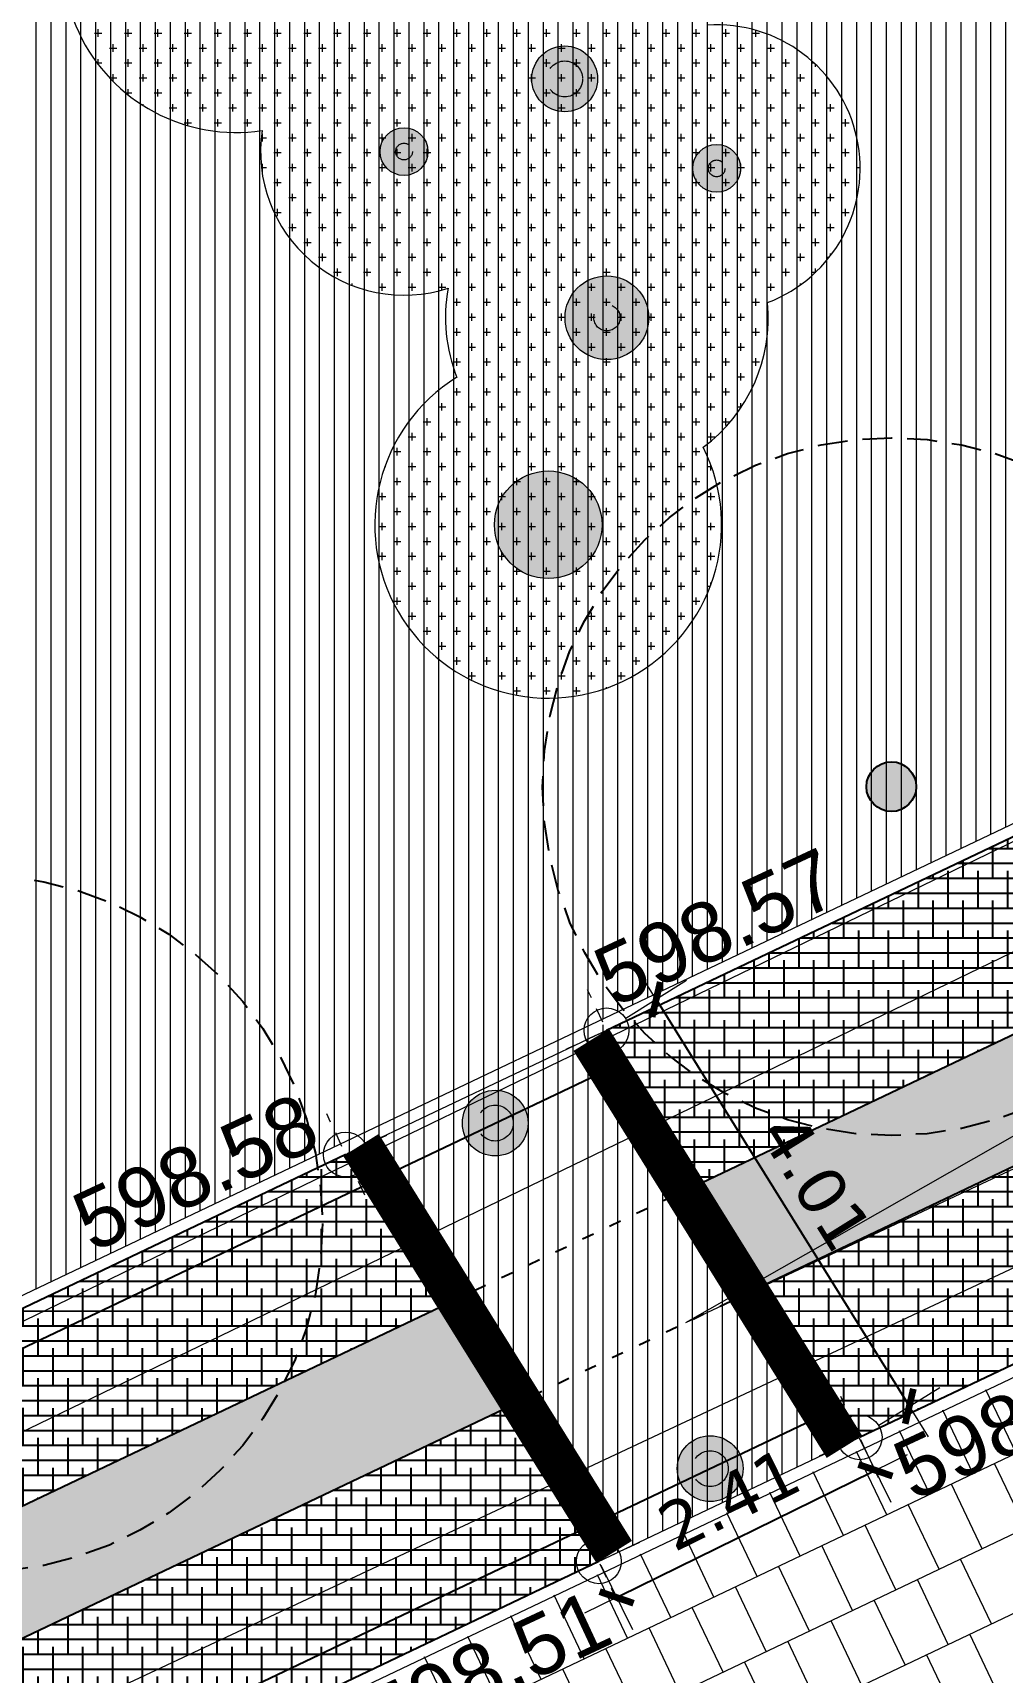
# Model space of a CAD drawing. Header units: metres. Extents: x 678805 to 1359287, y 2747329 to 5497370.
# Drawn here: x 679740.61 to 679748.72, y 2748570.67 to 2748584.38 of the extents above; entities that cross this region are included whole.
import ezdxf
from ezdxf.enums import TextEntityAlignment as Align

# ---------------------------------------------------------------- set-up
doc = ezdxf.new("R2010")
doc.units = ezdxf.units.M
for name, pattern in [('XREF_MON_BUILDINGS$0$DASHEDX2', [1.5, 1, -0.5]), ('XREF_MON_GENERAL_LAYOUT$0$ACAD_ISO07W100', [3, 0, -3]), ('XREF_MON_HSC_FURNITURE$0$DASHED2', [0.375, 0.25, -0.125]), ('XREF_MON_SFT_TREES$0$HIDDEN', [0.375, 0.25, -0.125])]:
    doc.linetypes.add(name, pattern=pattern)
for name, color, linetype in [('00_XREF_MON_HSC_PAVEMENT', 7, 'Continuous'), ('00_XREF_TWQ_BUILDINGS', 7, 'Continuous'), ('00_XREF_TWQ_SFT_TREES', 7, 'Continuous'), ('XREF_MON_BUILDINGS$0$COTAUX', 7, 'Continuous'), ('XREF_MON_GENERAL_LAYOUT$0$02-L-Edge Line', 4, 'Continuous'), ('XREF_MON_GENERAL_LAYOUT$0$02-L-Edge Line Step -10cm', 6, 'Continuous'), ('XREF_MON_GENERAL_LAYOUT$0$02-L-Plan Change', 8, 'Continuous'), ('XREF_MON_SFT_TREES$0$SL_TREE_CANOPY', 251, 'XREF_MON_SFT_TREES$0$HIDDEN'), ('XREF_MON_SFT_TREES$0$SL_TREE_TRUNK', 251, 'Continuous')]:
    doc.layers.add(name, color=color, linetype=linetype)
for name, color, linetype, true_color in [('02-L-Waterfeatures 01', 7, 'Continuous', 0x4da6ff), ('XREF_MON_HSC_PAVEMENT$0$03-TR-Pavement_00_Dry Swale', 7, 'Continuous', 0x6e5d3a), ('XREF_MON_SFT_TREES$0$SL_TREE_AZADIRACHTA_INDICA', 7, 'Continuous', 0x9ec82d)]:
    doc.layers.add(name, color=color, linetype=linetype, true_color=true_color)
for name, color, linetype, lineweight in [('XREF_MON_BUILDINGS$0$02-L-02 Retaining walls', 4, 'Continuous', 5), ('XREF_MON_BUILDINGS$0$02-L-02 Retaining walls_levels', 21, 'Continuous', 5), ('XREF_MON_GENERAL_LAYOUT$0$02-L-Level Curves 0.25-0.75m', 33, 'Continuous', 5), ('XREF_MON_GENERAL_LAYOUT$0$02-L-Level Curves 0.50m', 33, 'Continuous', 5), ('XREF_MON_GENERAL_LAYOUT$0$02-L-Level Curves 1m', 37, 'Continuous', 5), ('XREF_MON_GENERAL_LAYOUT$0$02-L-Material Change', 251, 'Continuous', 5), ('XREF_MON_HSC_FURNITURE$0$02-L-Furnitures  type 1', 8, 'Continuous', 13), ('XREF_MON_HSC_FURNITURE$0$02-L-Furnitures Paviments', 8, 'Continuous', 5)]:
    doc.layers.add(name, color=color, linetype=linetype, lineweight=lineweight)
doc.layers.add('XREF_MON_HSC_FURNITURE$0$00-AUX', color=2, linetype='Continuous', plot=False)
for name, color, linetype, lineweight, true_color in [('XREF_MON_HSC_PAVEMENT$0$02-L-Joints-Paviment_07_Precast Concrete Blocks 60X40', 7, 'Continuous', 5, 0x999999), ('XREF_MON_HSC_PAVEMENT$0$03-TR-Pavement_02_Sealed Gravel', 7, 'Continuous', 5, 0x38321e), ('XREF_MON_HSC_PAVEMENT$0$03-TR-Pavement_07_Precast Concrete Blocks 60X40', 7, 'Continuous', 5, 0x999999)]:
    doc.layers.add(name, color=color, linetype=linetype, lineweight=lineweight, true_color=true_color)
doc.layers.get('XREF_MON_SFT_TREES$0$SL_TREE_AZADIRACHTA_INDICA').off()
doc.styles.add('XREF_MON_BUILDINGS$0$E200', font='verdana.ttf', dxfattribs={"height": 0.4})
doc.styles.add('XREF_MON_BUILDINGS$0$Standard', font='arial.ttf')
doc.styles.add('XREF_MON_GENERAL_LAYOUT$0$Standard', font='arial.ttf')
doc.dimstyles.new('XREF_MON_BUILDINGS$0$E200', dxfattribs={"dimscale": 0.03, "dimtxt": 12, "dimasz": 1, "dimexe": 0.1, "dimexo": 1, "dimgap": 4, "dimtad": 1, "dimzin": 0, "dimdsep": 46, "dimtxsty": 'XREF_MON_BUILDINGS$0$E200', "dimblk1": 'XREF_MON_BUILDINGS$0$LINCOT200', "dimblk2": 'XREF_MON_BUILDINGS$0$LINCOT200', "dimsah": 1, "dimcen": 0.1, "dimdle": 0.1, "dimse1": 1, "dimse2": 1, "dimclrt": 256, "dimadec": 0, "dimazin": 0, "dimtfac": 0.015385, "dimtofl": 0, "dimtmove": 0, "dimatfit": 3, "dimldrblk": 'XREF_MON_BUILDINGS$0$LINCOT200', "dimfxl": 1, "dimtolj": 1, "dimtzin": 0, "dimarcsym": 0})
pattern_1 = [(90, (652974.11672, 2717198.73223), (-0.1247775, 0), [])]

# ---------------------------------------------------------------- blocks, each defined once
blk = doc.blocks.new('XREF_MON_BUILDINGS$0$LINCOT200')
for p, q in [((0, -10), (0, 10)), ((0, 0), (10, 0))]:
    blk.add_line(p, q)
at = {"const_width": 1.88}
blk.add_lwpolyline([(3.54, -3.54), (-3.54, 3.54)], dxfattribs=at)
at = {"layer": 'XREF_MON_BUILDINGS$0$COTAUX'}
blk.add_line((0, 0), (-1.25, 0), dxfattribs=at)
blk = doc.blocks.new('*D241')
at = {"layer": 'DEFPOINTS', "color": 0, "transparency": 16777216}
for p in [(679747.509, 2748572.66), (679747.657, 2748572.358), (679745.344, 2748571.597)]:
    blk.add_point(p, dxfattribs=at)
at = {"layer": 'XREF_MON_BUILDINGS$0$02-L-02 Retaining walls_levels', "color": 0, "lineweight": -2, "transparency": 16777216}
blk.add_line((679745.519, 2748571.308), (679747.63, 2748572.345), dxfattribs=at)
at = {"layer": 'XREF_MON_BUILDINGS$0$02-L-02 Retaining walls_levels', "color": 0, "lineweight": -2, "transparency": 16777216, "xscale": 0.03, "yscale": 0.03, "zscale": 0.03}
for p, rotation in [((679747.657, 2748572.358), 26.15532294274417), ((679745.492, 2748571.295), 206.1553229427441)]:
    blk.add_blockref('XREF_MON_BUILDINGS$0$LINCOT200', p, dxfattribs=dict(at, rotation=rotation))
at = {"layer": 'XREF_MON_BUILDINGS$0$02-L-02 Retaining walls_levels', "transparency": 16777216, "insert": (679746.432, 2748572.118), "char_height": 0.4, "attachment_point": 5, "rotation": 26.1553, "style": 'XREF_MON_BUILDINGS$0$E200'}
blk.add_mtext('\\A1;2.41', dxfattribs=at)
blk = doc.blocks.new('*D242')
at = {"layer": 'DEFPOINTS', "color": 0, "transparency": 16777216}
for p in [(679745.408, 2748576.036), (679747.94, 2748572.893), (679747.525, 2748572.634)]:
    blk.add_point(p, dxfattribs=at)
at = {"layer": 'XREF_MON_BUILDINGS$0$02-L-02 Retaining walls_levels', "color": 0, "lineweight": -2, "transparency": 16777216}
blk.add_line((679745.839, 2748576.269), (679747.924, 2748572.918), dxfattribs=at)
at = {"layer": 'XREF_MON_BUILDINGS$0$02-L-02 Retaining walls_levels', "color": 0, "lineweight": -2, "transparency": 16777216, "xscale": 0.03, "yscale": 0.03, "zscale": 0.03}
for p, rotation in [((679745.823, 2748576.295), 121.8984052551627), ((679747.94, 2748572.893), 301.8984052551627)]:
    blk.add_blockref('XREF_MON_BUILDINGS$0$LINCOT200', p, dxfattribs=dict(at, rotation=rotation))
at = {"layer": 'XREF_MON_BUILDINGS$0$02-L-02 Retaining walls_levels', "transparency": 16777216, "insert": (679747.16, 2748574.767), "char_height": 0.4, "attachment_point": 5, "rotation": 301.8984, "style": 'XREF_MON_BUILDINGS$0$E200'}
blk.add_mtext('\\A1;4.01', dxfattribs=at)
blk = doc.blocks.new('*U254')
at = {"linetype": 'XREF_MON_BUILDINGS$0$DASHEDX2', "ltscale": 0.5}
for points in [[(0, -1.5), (0, 1.5)], [(1.5, 0), (-1.5, 0)]]:
    blk.add_lwpolyline(points, dxfattribs=at)
blk.add_circle((0, 0), 0.75)
at = {"ltscale": 0.3, "style": 'XREF_MON_BUILDINGS$0$Standard'}
blk.add_attdef('COTES', text='', height=2, dxfattribs=at).set_placement((-4.881, -1.683), align=Align.MIDDLE)
blk = doc.blocks.new('*U255')
at = {"linetype": 'XREF_MON_BUILDINGS$0$DASHEDX2', "ltscale": 0.5}
for points in [[(0, -1.5), (0, 1.5)], [(1.5, 0), (-1.5, 0)]]:
    blk.add_lwpolyline(points, dxfattribs=at)
blk.add_circle((0, 0), 0.75)
at = {"ltscale": 0.3, "style": 'XREF_MON_BUILDINGS$0$Standard'}
blk.add_attdef('COTES', text='', height=2, dxfattribs=at).set_placement((4.975, -1.703), align=Align.MIDDLE)
blk = doc.blocks.new('*U256')
at = {"linetype": 'XREF_MON_BUILDINGS$0$DASHEDX2', "ltscale": 0.5}
for points in [[(0, -1.5), (0, 1.5)], [(1.5, 0), (-1.5, 0)]]:
    blk.add_lwpolyline(points, dxfattribs=at)
blk.add_circle((0, 0), 0.75)
at = {"ltscale": 0.3, "style": 'XREF_MON_BUILDINGS$0$Standard'}
blk.add_attdef('COTES', text='', height=2, dxfattribs=at).set_placement((-4.809, 1.599), align=Align.MIDDLE)
blk = doc.blocks.new('*U257')
at = {"linetype": 'XREF_MON_BUILDINGS$0$DASHEDX2', "ltscale": 0.5}
for points in [[(0, -1.5), (0, 1.5)], [(1.5, 0), (-1.5, 0)]]:
    blk.add_lwpolyline(points, dxfattribs=at)
blk.add_circle((0, 0), 0.75)
at = {"ltscale": 0.3, "style": 'XREF_MON_BUILDINGS$0$Standard'}
blk.add_attdef('COTES', text='', height=2, dxfattribs=at).set_placement((4.794, 1.579), align=Align.MIDDLE)
blk = doc.blocks.new('XREF_MON_SFT_TREES$0$Azadiracta.C')
h = blk.add_hatch()
h.set_pattern_fill('ANSI31', color=256, scale=0.08333)
edge = h.paths.add_edge_path()
edge.add_arc((0, 0), 2.917, 0, 360)
at = {"layer": 'XREF_MON_SFT_TREES$0$SL_TREE_TRUNK'}
h = blk.add_hatch(color=256, dxfattribs=at)
h.dxf.hatch_style = 1
edge = h.paths.add_edge_path()
edge.add_arc((0, 0), 0.208, 0, 360)
at = {"layer": 'XREF_MON_SFT_TREES$0$SL_TREE_CANOPY', "linetype": 'XREF_MON_SFT_TREES$0$HIDDEN'}
blk.add_circle((0, 0), 2.917, dxfattribs=at)
at = {"layer": 'XREF_MON_SFT_TREES$0$SL_TREE_TRUNK'}
blk.add_circle((0, 0), 0.208, dxfattribs=at)
blk = doc.blocks.new('XREF_MON_SFT_TREES')
at = {"layer": 'XREF_MON_SFT_TREES$0$SL_TREE_AZADIRACHTA_INDICA'}
for p in [(679747.79, 2748578.074), (679740.115, 2748574.421)]:
    blk.add_blockref('XREF_MON_SFT_TREES$0$Azadiracta.C', p, dxfattribs=at)
blk = doc.blocks.new('XREF_MON_HSC_PAVEMENT')
at = {"layer": 'XREF_MON_HSC_PAVEMENT$0$03-TR-Pavement_00_Dry Swale', "ltscale": 0.3}
h = blk.add_hatch(dxfattribs=at)
h.set_pattern_fill('ANSI38', color=256, scale=0.0393, angle=315)
h.paths.add_polyline_path([(679757.934, 2748580.346), (679758.565, 2748579.539), (679746.732, 2748573.908), (679747.525, 2748572.634), (679760.807, 2748578.955), (679758.693, 2748582.358), (679745.408, 2748576.036), (679746.201, 2748574.762)])
at = {"layer": 'XREF_MON_HSC_PAVEMENT$0$03-TR-Pavement_00_Dry Swale', "ltscale": 0.3, "true_color": 0xb29c70}
h = blk.add_hatch(dxfattribs=at)
h.set_pattern_fill('ANSI38', color=33, scale=0.0393, angle=315)
h.paths.add_polyline_path([(679698.5, 2748550.956), (679697.969, 2748551.81), (679687.712, 2748546.929), (679688.459, 2748546.179)])
h.paths.add_polyline_path([(679712.795, 2748557.759), (679712.479, 2748558.715), (679700.15, 2748552.848), (679700.681, 2748551.994)])
h.paths.add_polyline_path([(679729.201, 2748565.566), (679728.669, 2748566.419), (679714.664, 2748559.755), (679714.979, 2748558.798)])
h.paths.add_polyline_path([(679744.551, 2748572.87), (679744.02, 2748573.724), (679730.85, 2748567.457), (679731.382, 2748566.603)])
h.paths.add_polyline_path([(679758.565, 2748579.539), (679757.934, 2748580.346), (679746.201, 2748574.762), (679746.732, 2748573.908)])
at = {"layer": 'XREF_MON_HSC_PAVEMENT$0$03-TR-Pavement_00_Dry Swale', "ltscale": 0.3}
h = blk.add_hatch(dxfattribs=at)
h.set_pattern_fill('ANSI38', color=256, scale=0.0393, angle=315)
h.paths.add_polyline_path([(679730.85, 2748567.457), (679744.02, 2748573.724), (679743.227, 2748574.998), (679730.057, 2748568.732)])
h.paths.add_polyline_path([(679744.551, 2748572.87), (679731.382, 2748566.603), (679732.175, 2748565.33), (679745.344, 2748571.597)])
at = {"layer": 'XREF_MON_HSC_PAVEMENT$0$03-TR-Pavement_02_Sealed Gravel', "linetype": 'Continuous'}
h = blk.add_hatch(dxfattribs=at)
h.set_pattern_fill('ANSI31', color=256, scale=0.0393, angle=45)
h.set_pattern_definition(pattern_1)
h.paths.add_polyline_path([(679677.201, 2748573.555), (679683.041, 2748573.777), (679687.329, 2748576.176), (679693.395, 2748575.721), (679695.755, 2748576.821), (679698.899, 2748570.077), (679696.876, 2748565.409), (679691.299, 2748563.582), (679690.559, 2748563.185), (679688.204, 2748561.07), (679682.247, 2748562.313), (679677.021, 2748573.467)])
h.paths.add_polyline_path([(679758.64, 2748582.443), (679748.157, 2748599.32), (679704.653, 2748591.943), (679666.232, 2748578.973), (679685.689, 2748547.73)])
h = blk.add_hatch(dxfattribs=at)
h.set_pattern_fill('ANSI31', color=256, scale=0.0393, angle=45)
h.set_pattern_definition(pattern_1)
h.paths.add_polyline_path([(679743.174, 2748575.084), (679745.355, 2748576.122), (679747.525, 2748572.634), (679745.344, 2748571.597)])
at = {"layer": 'XREF_MON_HSC_PAVEMENT$0$02-L-Joints-Paviment_07_Precast Concrete Blocks 60X40'}
for points in [[(679748.834, 2748572.501), (679748.581, 2748573.032)], [(679748.473, 2748572.329), (679748.22, 2748572.86)], [(679748.112, 2748572.157), (679747.859, 2748572.688)], [(679747.751, 2748571.985), (679747.498, 2748572.516)], [(679748.911, 2748571.873), (679748.653, 2748572.415)], [(679747.389, 2748571.813), (679747.136, 2748572.344)], [(679747.028, 2748571.641), (679746.775, 2748572.173)], [(679748.55, 2748571.701), (679748.292, 2748572.243)], [(679746.667, 2748571.469), (679746.414, 2748572.001)], [(679748.189, 2748571.53), (679747.931, 2748572.071)], [(679747.828, 2748571.358), (679747.57, 2748571.899)], [(679746.306, 2748571.298), (679746.053, 2748571.829)], [(679747.466, 2748571.186), (679747.209, 2748571.728)], [(679745.945, 2748571.126), (679745.692, 2748571.657)], [(679748.627, 2748571.074), (679748.369, 2748571.616)], [(679745.584, 2748570.954), (679745.331, 2748571.485)], [(679747.105, 2748571.014), (679746.847, 2748571.556)], [(679746.744, 2748570.842), (679746.486, 2748571.384)], [(679748.266, 2748570.902), (679748.008, 2748571.444)], [(679745.222, 2748570.782), (679744.969, 2748571.313)], [(679746.383, 2748570.67), (679746.125, 2748571.212)], [(679747.905, 2748570.73), (679747.647, 2748571.272)], [(679744.861, 2748570.61), (679744.608, 2748571.141)], [(679747.543, 2748570.559), (679747.286, 2748571.1)], [(679744.5, 2748570.438), (679744.247, 2748570.969)], [(679746.022, 2748570.498), (679745.764, 2748571.04)], [(679747.182, 2748570.387), (679746.924, 2748570.928)], [(679748.704, 2748570.447), (679748.446, 2748570.988)], [(679744.139, 2748570.266), (679743.886, 2748570.798)], [(679745.661, 2748570.326), (679745.403, 2748570.868)], [(679748.343, 2748570.275), (679748.085, 2748570.817)], [(679745.299, 2748570.155), (679745.042, 2748570.696)], [(679746.821, 2748570.215), (679746.563, 2748570.757)]]:
    blk.add_lwpolyline(points, dxfattribs=at)
at = {"layer": 'XREF_MON_HSC_PAVEMENT$0$03-TR-Pavement_07_Precast Concrete Blocks 60X40'}
for p, q in [((679664.351, 2748532.3), (679775.943, 2748585.402)), ((679664.609, 2748531.758), (679776.133, 2748584.828)), ((679664.867, 2748531.216), (679776.322, 2748584.254))]:
    blk.add_line(p, q, dxfattribs=at)
blk = doc.blocks.new('XREF_MON_HSC_FURNITURE$0$Spherical concrete element 400')
at = {"true_color": 0xfcfcfc}
h = blk.add_hatch(color=7, dxfattribs=at)
h.dxf.hatch_style = 1
edge = h.paths.add_edge_path()
edge.add_arc((0, 0), 0.2, 0, 360)
blk.add_circle((0, 0), 0.2)
at = {"color": 253, "linetype": 'XREF_MON_HSC_FURNITURE$0$DASHED2', "ltscale": 1.5}
blk.add_circle((0, 0), 0.07, dxfattribs=at)
blk = doc.blocks.new('XREF_MON_HSC_FURNITURE$0$Spherical concrete element 550')
at = {"true_color": 0xfcfcfc}
h = blk.add_hatch(color=7, dxfattribs=at)
h.dxf.hatch_style = 1
edge = h.paths.add_edge_path()
edge.add_arc((0, 0), 0.275, 0, 360)
blk.add_circle((0, 0), 0.275)
at = {"color": 253, "linetype": 'XREF_MON_HSC_FURNITURE$0$DASHED2', "ltscale": 1.5}
blk.add_circle((0, 0), 0.15, dxfattribs=at)
blk = doc.blocks.new('XREF_MON_HSC_FURNITURE$0$Spherical concrete element 700')
at = {"true_color": 0xfcfcfc}
h = blk.add_hatch(color=7, dxfattribs=at)
h.dxf.hatch_style = 1
edge = h.paths.add_edge_path()
edge.add_arc((0, 0), 0.35, 0, 360)
blk.add_circle((0, 0), 0.35)
at = {"color": 253, "linetype": 'XREF_MON_HSC_FURNITURE$0$DASHED2', "ltscale": 1.5}
blk.add_circle((0, 0), 0.11, dxfattribs=at)
blk = doc.blocks.new('XREF_MON_HSC_FURNITURE$0$Spherical concrete element 900 - half sphere')
at = {"true_color": 0xfcfcfc}
h = blk.add_hatch(color=7, dxfattribs=at)
h.dxf.hatch_style = 1
edge = h.paths.add_edge_path()
edge.add_arc((0, 0), 0.45, 65.7857, 425.7857)
blk.add_circle((0, 0), 0.45)
blk = doc.blocks.new('XREF_MON_HSC_FURNITURE')
at = {"layer": 'XREF_MON_HSC_FURNITURE$0$02-L-Furnitures Paviments', "true_color": 0x636466}
h = blk.add_hatch(dxfattribs=at)
h.set_pattern_fill('CROSS', color=251, scale=0.5)
h.set_pattern_definition([(0, (0, 0), (0.125, 0.125), [0.0625, -0.1875]), (90, (0.03125, -0.03125), (-0.125, 0.125), [0.0625, -0.1875])])
h.paths.add_polyline_path([(679746.251, 2748584.441, 0.29838), (679745.122, 2748585.265, 0.444916), (679743.548, 2748586.102, 1.533126), (679741.352, 2748586.084, 0.749713), (679742.527, 2748583.561, 0.556782), (679744.084, 2748582.242, 0.141512), (679744.157, 2748581.497, 2.267416), (679746.217, 2748580.912, 0.262127), (679746.755, 2748582.122, 0.861394)])
at = {"layer": 'XREF_MON_HSC_FURNITURE$0$00-AUX'}
for points in [[(679697.335, 2748552.828), (679745.567, 2748575.78)], [(679699.133, 2748549.939), (679747.366, 2748572.891)]]:
    blk.add_lwpolyline(points, dxfattribs=at)
at = {"layer": 'XREF_MON_HSC_FURNITURE$0$02-L-Furnitures Paviments'}
for centre, radius, start, end in [((679742.308, 2748584.994), 1.45, 131.2551, 278.6925), ((679746.329, 2748583.244), 1.2, 290.7835, 93.7491), ((679743.714, 2748583.384), 1.2, 171.5225, 287.9555), ((679745.411, 2748581.995), 1.35, 169.4617, 201.6799), ((679745.411, 2748581.995), 1.35, 306.6377, 5.3909), ((679744.92, 2748580.264), 1.45, 121.7567, 26.5609)]:
    blk.add_arc(centre, radius, start, end, dxfattribs=at)
at = {"layer": 'XREF_MON_HSC_FURNITURE$0$02-L-Furnitures  type 1'}
for name, p, rotation in [('XREF_MON_HSC_FURNITURE$0$Spherical concrete element 550', (679745.058, 2748583.992), 259.1841389943891), ('XREF_MON_HSC_FURNITURE$0$Spherical concrete element 400', (679743.714, 2748583.384), 259.1841389943891), ('XREF_MON_HSC_FURNITURE$0$Spherical concrete element 400', (679746.329, 2748583.244), 259.1841389943891), ('XREF_MON_HSC_FURNITURE$0$Spherical concrete element 700', (679745.411, 2748581.995), 354.974022230037), ('XREF_MON_HSC_FURNITURE$0$Spherical concrete element 550', (679744.477, 2748575.261), 247.1033556469739), ('XREF_MON_HSC_FURNITURE$0$Spherical concrete element 550', (679746.275, 2748572.372), 247.1033556469739)]:
    blk.add_blockref(name, p, dxfattribs=dict(at, rotation=rotation))
blk.add_blockref('XREF_MON_HSC_FURNITURE$0$Spherical concrete element 900 - half sphere', (679744.92, 2748580.264), dxfattribs=at)
blk = doc.blocks.new('XREF_MON_GENERAL_LAYOUT')
at = {"layer": 'XREF_MON_GENERAL_LAYOUT$0$02-L-Edge Line', "ltscale": 0.3}
for p, q in [((679747.525, 2748572.634), (679745.408, 2748576.036)), ((679745.344, 2748571.597), (679743.227, 2748574.998))]:
    blk.add_line(p, q, dxfattribs=at)
at = {"layer": 'XREF_MON_GENERAL_LAYOUT$0$02-L-Edge Line Step -10cm', "ltscale": 0.3}
for p, q in [((679758.693, 2748582.358), (679745.408, 2748576.036)), ((679747.525, 2748572.634), (679760.807, 2748578.955)), ((679743.227, 2748574.998), (679730.057, 2748568.732)), ((679732.175, 2748565.33), (679745.344, 2748571.597))]:
    blk.add_line(p, q, dxfattribs=at)
at = {"layer": 'XREF_MON_GENERAL_LAYOUT$0$02-L-Level Curves 0.25-0.75m', "ltscale": 0.3}
for points in [[(679687.5, 2748547.006), (679758.265, 2748581.271)], [(679688.255, 2748545.65), (679759.858, 2748579.231)]]:
    blk.add_lwpolyline(points, dxfattribs=at)
at = {"layer": 'XREF_MON_GENERAL_LAYOUT$0$02-L-Level Curves 0.50m', "ltscale": 0.3}
blk.add_lwpolyline([(679686.412, 2748547.401), (679753.592, 2748579.931)], dxfattribs=at)
at = {"layer": 'XREF_MON_GENERAL_LAYOUT$0$02-L-Level Curves 1m', "ltscale": 0.3}
for points in [[(679746.07, 2748573.593), (679757.934, 2748580.346)], [(679746.07, 2748573.593), (679758.677, 2748579.506)]]:
    blk.add_lwpolyline(points, dxfattribs=at)
at = {"layer": 'XREF_MON_GENERAL_LAYOUT$0$02-L-Material Change', "ltscale": 0.3}
for p, q in [((679685.689, 2748547.73), (679758.64, 2748582.443)), ((679687.642, 2748544.027), (679760.951, 2748578.913))]:
    blk.add_line(p, q, dxfattribs=at)
at = {"layer": 'XREF_MON_GENERAL_LAYOUT$0$02-L-Plan Change', "lineweight": 0, "ltscale": 0.2}
for p, q in [((679745.418, 2748576.041), (679743.237, 2748575.003)), ((679745.334, 2748571.592), (679747.515, 2748572.63))]:
    blk.add_line(p, q, dxfattribs=at)
at = {"layer": 'XREF_MON_GENERAL_LAYOUT$0$02-L-Plan Change', "linetype": 'XREF_MON_GENERAL_LAYOUT$0$ACAD_ISO07W100', "ltscale": 0.05}
for p, q in [((679746.201, 2748574.762), (679744.02, 2748573.724)), ((679744.551, 2748572.87), (679746.732, 2748573.908))]:
    blk.add_line(p, q, dxfattribs=at)
at = {"layer": 'XREF_MON_GENERAL_LAYOUT$0$02-L-Plan Change', "ltscale": 0.075}
for points in [[(679746.201, 2748574.762), (679757.934, 2748580.346)], [(679758.565, 2748579.539), (679746.732, 2748573.908)], [(679730.85, 2748567.457), (679744.02, 2748573.724)], [(679744.551, 2748572.87), (679731.382, 2748566.603)]]:
    blk.add_lwpolyline(points, dxfattribs=at)
at = {"style": 'XREF_MON_GENERAL_LAYOUT$0$Standard'}
for tag, rotation, p in [('604,00', 330.2643, (679905.77, 2748776.558)), ('603,00', 330.2643, (679901.861, 2748753.477)), ('600,00', 133.826, (679944.597, 2748745.153)), ('602,00', 330.2643, (679883.319, 2748738.727)), ('601,00', 117.8906, (679920.972, 2748732.87)), ('601,00', 330.2643, (679864.777, 2748723.976)), ('600,00', 40.8833, (679777.405, 2748705.444, 1.17)), ('602,00', 330.2643, (679941.275, 2748705.483)), ('601,00', 40.8833, (679701.798, 2748703.889, 1.17)), ('598,00', 62.091, (679810.267, 2748702.619)), ('600,00', 330.2643, (679877.781, 2748691.131)), ('600,00', 19.5511, (679920.444, 2748685.496)), ('601,00', 330.2643, (679934.813, 2748683.804)), ('599,00', 330.2643, (679854.567, 2748679.061)), ('600,00', 88.3928, (679743.913, 2748675.572)), ('599,00', 20.6086, (679924.26, 2748675.216)), ('601,00', 88.3928, (679728.035, 2748671.318, -2)), ('602,00', 88.3928, (679711.826, 2748665.966, -1)), ('603,00', 88.3928, (679695.615, 2748660.611)), ('599,00', 40.8833, (679788.807, 2748655.829, 1.17)), ('601,00', 40.8833, (679627.612, 2748644.603, 1.17)), ('603,00', 41.7058, (679702.499, 2748628.484, 1.17)), ('600,00', 40.8833, (679645.925, 2748597.926, 1.17)), ('599,00', 34.2277, (679673.574, 2748555.136, 5.34))]:
    blk.add_attdef(tag, text='', height=1, rotation=rotation, dxfattribs=at).set_placement(p, align=Align.MIDDLE)
at = {"ltscale": 0.3, "style": 'XREF_MON_GENERAL_LAYOUT$0$Standard'}
for tag, rotation, p in [('603,50', 330.2643, (679911.501, 2748760.57)), ('602,50', 330.2643, (679892.865, 2748745.846)), ('600,50', 133.826, (679933.048, 2748738.729)), ('601,50', 330.2643, (679873.581, 2748731.671)), ('601,50', 101.2857, (679909.522, 2748726.945)), ('602,50', 330.2643, (679948.625, 2748713.86)), ('600,50', 39.606, (679743.243, 2748706.971)), ('600,50', 330.2643, (679880.266, 2748702.726)), ('600,50', 17.3537, (679917.615, 2748690.554)), ('599,50', 330.2643, (679867.197, 2748684.716)), ('599,50', 18.8944, (679921.71, 2748680.578)), ('599,50', 39.606, (679778.991, 2748677.241)), ('600,50', 88.3928, (679735.925, 2748673.586)), ('601,50', 88.3928, (679719.906, 2748668.581)), ('602,50', 88.3928, (679703.474, 2748663.452)), ('598,50', 330.2643, (679861.765, 2748662.397)), ('601,50', 39.606, (679610.513, 2748662.061)), ('600,00', 41.7058, (679752.308, 2748637.685)), ('601,00', 41.7058, (679736.044, 2748634.538)), ('599,00', 35.0835, (679763.043, 2748634.415, 1.17)), ('602,00', 41.7058, (679720.174, 2748633.096, 1.17)), ('600,00', 35.0835, (679747.063, 2748629.903, 1.17)), ('601,00', 35.0835, (679731.246, 2748625.239, 1.17)), ('600,50', 39.606, (679636.92, 2748621.339)), ('602,00', 35.0835, (679715.4, 2748620.639, 1.17)), ('599,50', 28.7604, (679659.482, 2748574.323))]:
    blk.add_attdef(tag, text='', height=1, rotation=rotation, dxfattribs=at).set_placement(p, align=Align.MIDDLE)
blk = doc.blocks.new('XREF_MON_BUILDINGS')
at = {"layer": 'XREF_MON_BUILDINGS$0$02-L-02 Retaining walls', "ltscale": 0.3, "const_width": 0.35}
for points in [[(679745.28, 2748575.957), (679747.398, 2748572.554)], [(679743.354, 2748575.078), (679745.472, 2748571.675)]]:
    blk.add_lwpolyline(points, dxfattribs=at)
at = {"layer": 'XREF_MON_BUILDINGS$0$02-L-02 Retaining walls_levels', "xscale": 0.25, "yscale": 0.25, "zscale": 0.25, "rotation": 25}
for name, p, values in [('*U257', (679745.408, 2748576.036), {'COTES': '598.57'}), ('*U256', (679743.227, 2748574.998), {'COTES': '598.58'}), ('*U255', (679747.525, 2748572.634), {'COTES': '598.50'}), ('*U254', (679745.344, 2748571.597), {'COTES': '598.51'})]:
    blk.add_blockref(name, p, dxfattribs=at).add_auto_attribs(values)
at = {"layer": 'XREF_MON_BUILDINGS$0$02-L-02 Retaining walls_levels'}
for p1, p2, distance, picture, middle in [((679745.408, 2748576.036), (679747.525, 2748572.634), 0.489, '*D242', (679747.16, 2748574.767)), ((679745.344, 2748571.597), (679747.509, 2748572.66), -0.336, '*D241', (679746.432, 2748572.118))]:
    dim = blk.add_aligned_dim(p1=p1, p2=p2, distance=distance, dimstyle='XREF_MON_BUILDINGS$0$E200', dxfattribs=at)
    dim.commit()
    dim.dimension.update_dxf_attribs({"geometry": picture, "text_midpoint": middle})

msp = doc.modelspace()

# ---------------------------------------------------------------- block references
at = {"layer": '00_XREF_MON_HSC_PAVEMENT'}
msp.add_blockref('XREF_MON_HSC_PAVEMENT', (0, 0), dxfattribs=at)

# ---------------------------------------------------------------- next in the draw order: block references
at = {"layer": '00_XREF_TWQ_BUILDINGS'}
msp.add_blockref('XREF_MON_BUILDINGS', (0, 0), dxfattribs=at)

# ---------------------------------------------------------------- next in the draw order: block references
msp.add_blockref('XREF_MON_BUILDINGS', (0, 0))

# ---------------------------------------------------------------- next in the draw order: block references
msp.add_blockref('XREF_MON_HSC_FURNITURE', (0, 0), dxfattribs=at)
at = {"layer": '00_XREF_TWQ_SFT_TREES'}
msp.add_blockref('XREF_MON_SFT_TREES', (0, 0), dxfattribs=at)
at = {"layer": '02-L-Waterfeatures 01', "color": 18, "true_color": 0x000000}
msp.add_blockref('XREF_MON_GENERAL_LAYOUT', (0, 0), dxfattribs=at)

doc.saveas('drawing.dxf')
